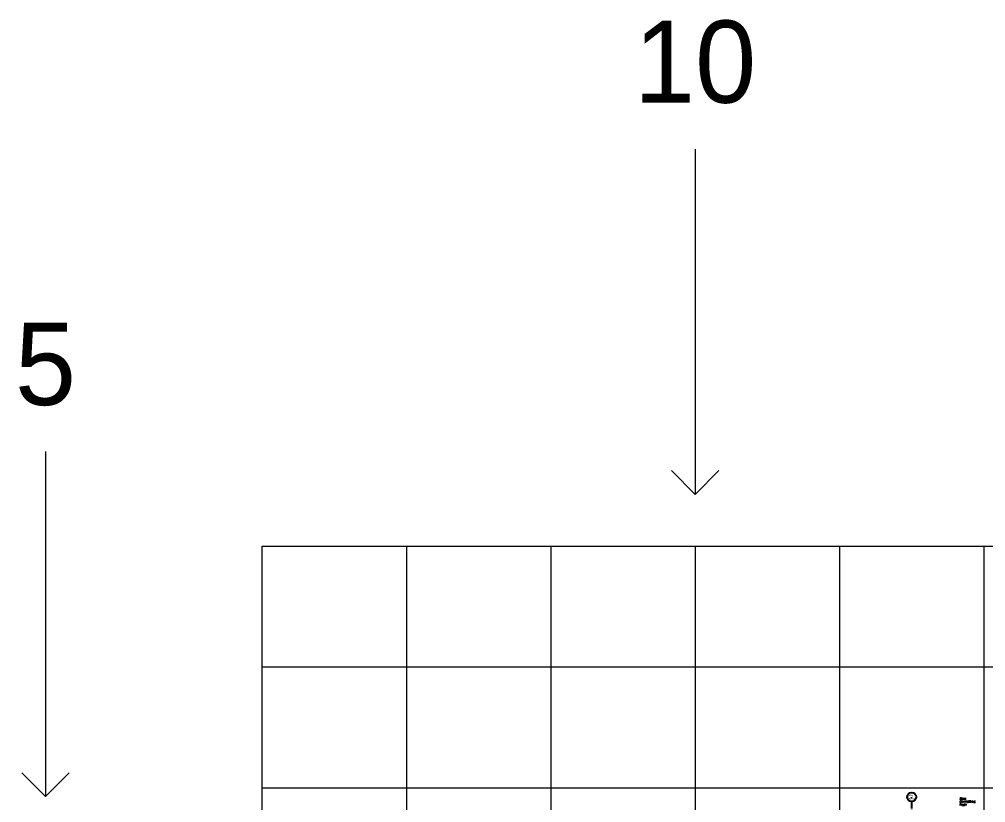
# Model space of a CAD drawing. Header units: millimetres. Extents: x 0 to 437400, y -7936 to 73710.
# Drawn here: x 2137 to 12980, y 3905 to 12690 of the extents above; entities that cross this region are included whole.
import ezdxf
from ezdxf.enums import TextEntityAlignment as Align

# ---------------------------------------------------------------- set-up
doc = ezdxf.new("R2010")
doc.units = ezdxf.units.MM
doc.header["$LTSCALE"] = 10
doc.header["$MEASUREMENT"] = 0
doc.linetypes.add('CENTER', pattern=[50.8, 31.75, -6.35, 6.35, -6.35])
doc.layers.add('A-NEW', color=240, linetype='Continuous')
doc.layers.add('S-Anno-Text', color=52, linetype='Continuous', lineweight=15)
doc.layers.add('TEXT', color=2, linetype='Continuous', lineweight=20)
doc.layers.add('S-DETL-GRID', color=62, linetype='Continuous', lineweight=9, plot=False)
doc.styles.add('1', font='simplex.shx', dxfattribs={"width": 0.8, "height": 20})
doc.styles.add('ARIALNW', font='ARIALN.TTF')

msp = doc.modelspace()

# ---------------------------------------------------------------- linework, layer by layer
msp.add_circle((12150, 3967.99999), 50)
at = {"layer": 'A-NEW', "color": 253, "linetype": 'CENTER', "ltscale": 0.25}
msp.add_line((12150, 3079.10399), (12150, 3917.99999), dxfattribs=at)
at = {"layer": 'S-DETL-GRID'}
for p, q in [((6480, 6779.99999), (6480, 0)), ((8100, 6779.99999), (8100, 0)), ((9720, 6779.99999), (9720, 0)), ((11340, 6779.99999), (11340, 0)), ((12960, 6779.99999), (12960, 0)), ((14580, 5423.99999), (4860, 5423.99999)), ((14580, 4067.99999), (4860, 4067.99999))]:
    msp.add_line(p, q, dxfattribs=at)
for points in [[(9720, 11234.37437), (9720, 7362.2542), (9453.20989, 7629.04431)], [(9720, 11234.37437), (9720, 7362.2542), (9986.79011, 7629.04431)], [(2430, 7844.37437), (2430, 3972.25421), (2163.20989, 4239.04431)], [(2430, 7844.37437), (2430, 3972.25421), (2696.79011, 4239.04431)]]:
    msp.add_lwpolyline(points, dxfattribs=at)
at = {"layer": 'S-DETL-GRID', "color": 252}
msp.add_lwpolyline([(4860, 6779.99999), (14580, 6779.99999), (14580, 0), (4860, 0)], close=True, dxfattribs=at)

# ---------------------------------------------------------------- texts
at = {"layer": 'S-Anno-Text', "insert": (12689.06705, 3871.64529), "char_height": 20, "width": 568.6858735, "attachment_point": 7, "style": '1'}
msp.add_mtext('\\pxql;50MM\\PCOMPRESSIBLE\\PFILLER', dxfattribs=at)
at = {"layer": 'S-DETL-GRID'}
for s, height, p in [('10', 921.777138, (9720, 11754.39012)), ('5', 921.77714, (2430, 8364.39013))]:
    msp.add_text(s, height=height, dxfattribs=at).set_placement(p, align=Align.CENTER)
at = {"layer": 'TEXT', "insert": (12150, 3967.99999), "char_height": 50.000003, "width": 314.4837077, "attachment_point": 5, "style": 'ARIALNW'}
msp.add_mtext('{\\W0.8;GL}', dxfattribs=at)

doc.saveas('drawing.dxf')
